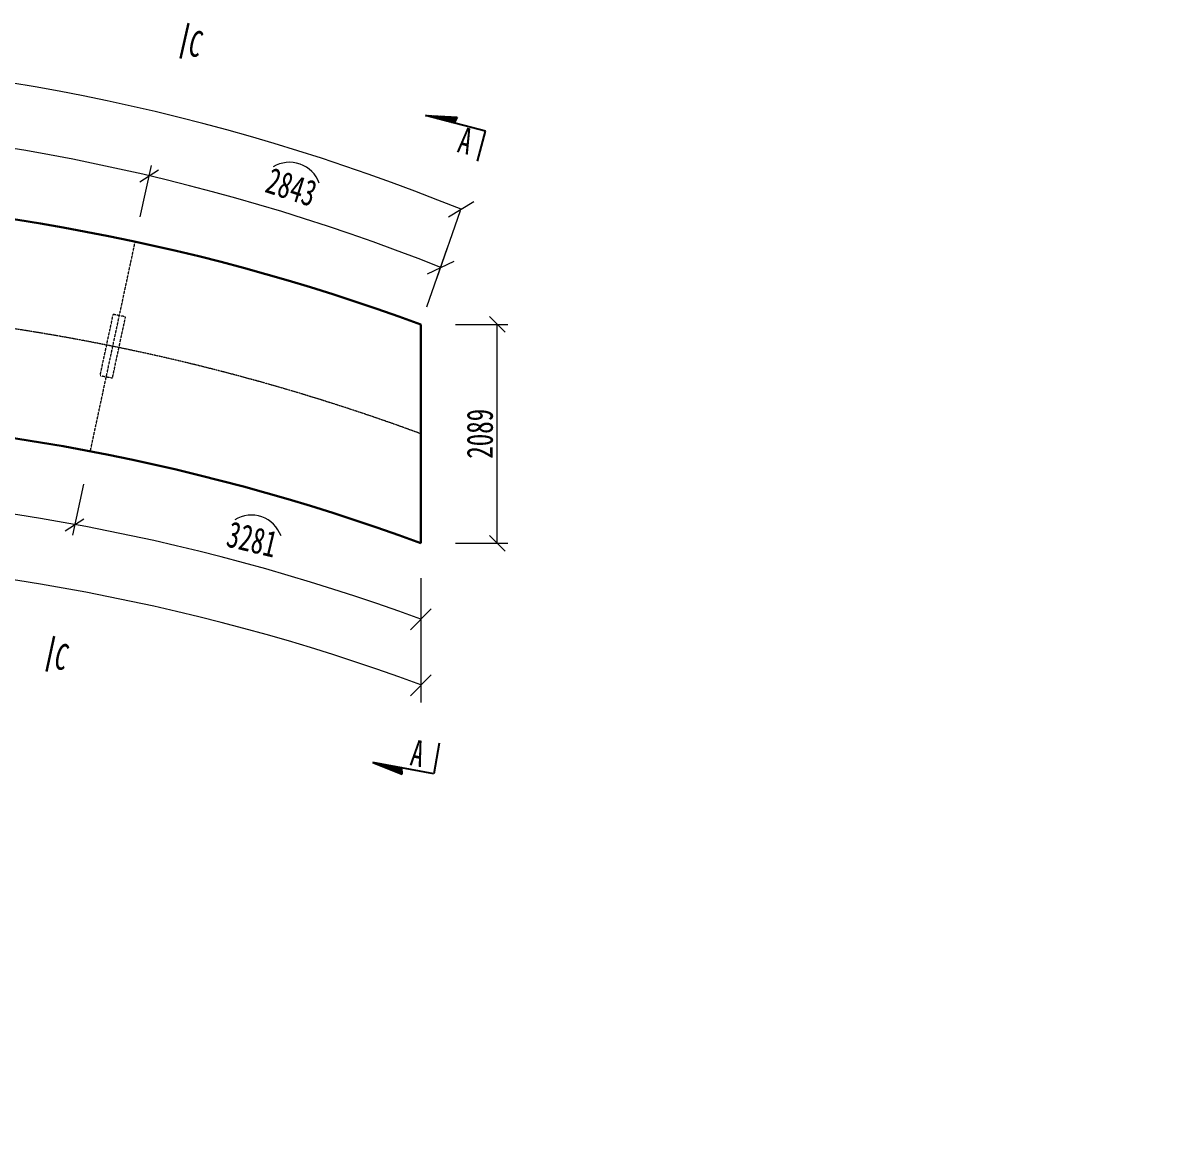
# Model space of a CAD drawing. Header units: millimetres. Extents: x -358959 to 47, y -122282 to 697692.
# Drawn here: x -136326 to -125331, y -7332 to 3400 of the extents above; entities that cross this region are included whole.
import ezdxf

# ---------------------------------------------------------------- set-up
doc = ezdxf.new("R2010")
doc.units = ezdxf.units.MM
doc.header["$LTSCALE"] = 2
doc.header["$PDMODE"] = 34
doc.linetypes.add('CENTER2', pattern=[28.575, 19.05, -3.175, 3.175, -3.175])
doc.linetypes.add('DASHED', pattern=[0.75, 0.5, -0.25])
doc.layers.get('Defpoints').update_dxf_attribs({"color": 8, "lineweight": 9})
doc.layers.add('dim', color=3, linetype='Continuous')
for name, color, linetype, lineweight in [('中心线', 7, 'CENTER2', 15), ('标注', 4, 'Continuous', 13), ('桥 构造粗实', 1, 'Continuous', 30), ('细实线', 4, 'Continuous', 15), ('虚线', 4, 'DASHED', 15), ('钢板粗线', 1, 'Continuous', 25)]:
    doc.layers.add(name, color=color, linetype=linetype, lineweight=lineweight)
doc.styles.add('111', font='仿宋_GB2312.ttf', dxfattribs={"width": 0.7})
doc.styles.add('仿宋字', font='仿宋_GB2312.ttf', dxfattribs={"width": 0.7})
doc.dimstyles.new('200', dxfattribs={"dimscale": 0, "dimtxt": 2.5, "dimasz": 1.5, "dimexe": 1, "dimexo": 1, "dimgap": 0.4, "dimtad": 1, "dimdec": 0, "dimdsep": 46, "dimtxsty": '111', "dimblk": 'OBLIQUE', "dimcen": 0, "dimclrd": 256, "dimclre": 256, "dimclrt": 256, "dimadec": 4, "dimazin": 0, "dimtfac": 1, "dimtdec": 0, "dimtmove": 2, "dimatfit": 3, "dimfxl": 4, "dimfxlon": 1, "dimtolj": 1, "dimlwd": -1, "dimlwe": -1, "dimarcsym": 0})

# ---------------------------------------------------------------- blocks, each defined once
blk = doc.blocks.new('_Oblique')
at = {"color": 0, "linetype": 'ByBlock', "lineweight": -2}
blk.add_line((-0.5, -0.5), (0.5, 0.5), dxfattribs=at)
blk = doc.blocks.new('*D3544')
at = {"layer": 'Defpoints', "color": 0, "ltscale": 5, "transparency": 16777216}
for p in [(47, -5615), (-143672, -7307), (-174, -7307)]:
    blk.add_point(p, dxfattribs=at)
at = {"layer": '标注', "ltscale": 5, "transparency": 16777216}
for p, q in [((-41, -5615), (-208, -5615)), ((-174, -5615), (-174, -7307)), ((-308, -7307), (-141, -7307))]:
    blk.add_line(p, q, dxfattribs=at)
at = {"layer": '标注', "ltscale": 5, "transparency": 16777216, "xscale": 50.00000000000006, "yscale": 50.00000000000006, "zscale": 50.00000000000006}
for p, rotation in [((-174, -5615), 90), ((-174, -7307), 270)]:
    blk.add_blockref('_Oblique', p, dxfattribs=dict(at, rotation=rotation))
at = {"layer": '标注', "ltscale": 5, "transparency": 16777216, "insert": (-229, -6461), "char_height": 83.3, "attachment_point": 5, "rotation": 90, "style": '111'}
blk.add_mtext('\\A1;1692', dxfattribs=at)
blk = doc.blocks.new('*D3602')
at = {"layer": 'Defpoints', "color": 0, "ltscale": 5, "transparency": 16777216}
for p in [(-132526, 522), (-131796, 522), (-132526, -1567)]:
    blk.add_point(p, dxfattribs=at)
at = {"layer": '标注', "ltscale": 5, "transparency": 16777216}
for p, q in [((-132196, 522), (-131696, 522)), ((-131796, -1567), (-131796, 522)), ((-132196, -1567), (-131696, -1567))]:
    blk.add_line(p, q, dxfattribs=at)
at = {"layer": '标注', "ltscale": 5, "transparency": 16777216, "xscale": 149.9999999999998, "yscale": 149.9999999999998, "zscale": 149.9999999999998}
for p, rotation in [((-131796, 522), 90), ((-131796, -1567), 270)]:
    blk.add_blockref('_Oblique', p, dxfattribs=dict(at, rotation=rotation))
at = {"layer": '标注', "ltscale": 5, "transparency": 16777216, "insert": (-131961, -522), "char_height": 250, "attachment_point": 5, "rotation": 90, "style": '111'}
blk.add_mtext('\\A1;2089', dxfattribs=at)
blk = doc.blocks.new('剖面箭头')
at = {"layer": '钢板粗线', "ltscale": 10}
h = blk.add_hatch(dxfattribs=at)
h.set_pattern_fill('ANSI31', color=256, style=0)
h.set_pattern_definition([(45, (-182.99888, -777.8594), (-0.088388348, 0.088388348), [])])
h.paths.add_polyline_path([(6, -3), (3.15, -3), (3, -3.6)])
for p, q in [((0, 0), (0, -3)), ((0, -3), (6, -3)), ((6, -3), (3, -3.6)), ((3, -3.6), (3.15, -3))]:
    blk.add_line(p, q, dxfattribs=at)

msp = doc.modelspace()

# ---------------------------------------------------------------- linework, layer by layer
at = {"layer": '中心线', "ltscale": 0.2}
msp.add_arc((-139441.8, -19288.3), 20000, 69.76849, 110.23153, dxfattribs=at)
at = {"layer": '标注', "ltscale": 5}
for p, q in [((-135205.7, 1549.9), (-135098.5, 2038.3)), ((-135747.2, -1001.7), (-135854.6, -1490))]:
    msp.add_line(p, q, dxfattribs=at)
at = {"layer": '标注', "linetype": 'Continuous', "ltscale": 550}
for p, q in [((-132372.9, 959.4), (-132145.4, 1610.9)), ((-132467.4, 688.8), (-132269.6, 1255.3)), ((-132525.5, -1899.9), (-132525.5, -2493.3)), ((-132525.5, -2336.7), (-132525.8, -3089.2))]:
    msp.add_line(p, q, dxfattribs=at)
at = {"layer": '标注', "ltscale": 5}
for centre, radius, start, end in [((-139672.4, -16942), 20033.3, 67.9192, 110.90156), ((-139706.8, -17525.6), 20000, 68.37289, 110.23153), ((-139436.6, -21061.3), 20000, 69.7844, 110.24744), ((-139430.1, -21689.4), 20000, 69.80426, 110.24744)]:
    msp.add_arc(centre, radius, start, end, dxfattribs=at)
at = {"layer": '桥 构造粗实'}
for p, q in [((-134745.9, 3400.2), (-134820.3, 3062.1)), ((-132525.5, -1566.5), (-132525.5, 522.1)), ((-136027.4, -2453.5), (-136101.8, -2791.6))]:
    msp.add_line(p, q, dxfattribs=at)
for centre in [(-139441.8, -18243.9), (-139441.8, -20332.6)]:
    msp.add_arc(centre, 20000, 69.76849, 110.23153, dxfattribs=at)
at = {"layer": '细实线'}
for centre in [(-133779, 1770.8), (-134144, -1598.7)]:
    msp.add_arc(centre, 300, 19.60009, 121.83114, dxfattribs=at)
at = {"layer": '虚线', "color": 2, "ltscale": 2}
for p, q in [((-135683, -689), (-135254.4, 1312.8)), ((-135590.2, 30.9), (-135464.6, 617.7)), ((-135472.4, 8.3), (-135346.7, 595))]:
    msp.add_line(p, q, dxfattribs=at)
for centre, radius, start, end in [((-139311.1, -19721.8), 20700, 78.95887, 79.2911), ((-139352.9, -19917.3), 20300, 78.97945, 79.31823)]:
    msp.add_arc(centre, radius, start, end, dxfattribs=at)

# ---------------------------------------------------------------- block references
at = {"layer": 'dim'}
for p, xscale, yscale, zscale, rotation in [((-131983.7, 2082), 98.55999999999995, 98.55999999999995, 98.55999999999995, 165.2736992739517), ((-132349.9, -3476.8), -98.55999999999993, 98.55999999999993, 98.55999999999993, 349.626530323337)]:
    msp.add_blockref('剖面箭头', p, dxfattribs=dict(at, xscale=xscale, yscale=yscale, zscale=zscale, rotation=rotation))
at = {"layer": '标注', "ltscale": 5, "xscale": 149.9999999999998, "yscale": 149.9999999999998, "zscale": 149.9999999999998}
for p, rotation in [((-135120, 1940.6), 347.6184838876543), ((-135833.2, -1392.4), 347.593461953956)]:
    msp.add_blockref('_Oblique', p, dxfattribs=dict(at, rotation=rotation))
at = {"layer": '标注', "ltscale": 550}
for p, xscale, yscale, zscale, rotation in [((-132141.6, 1622), 200, 200, 200, 346.3772170543584), ((-132335.5, 1066.4), 200, 200, 200, 340.7546640460606), ((-132525.5, -2293.3), 200, 200, 200, 359.9999999999314), ((-132525.7, -2924.3), 200.0000000000001, 200.0000000000001, 200.0000000000001, 359.9839763045796)]:
    msp.add_blockref('_Oblique', p, dxfattribs=dict(at, xscale=xscale, yscale=yscale, zscale=zscale, rotation=rotation))

# ---------------------------------------------------------------- texts
at = {"layer": '标注', "style": '仿宋字', "width": 0.7}
for s, rotation, p in [('C', 346.40224, (-134762.6, 3096.2)), ('A', 345.52085, (-132187.6, 2170.6)), ('C', 346.40224, (-136044.1, -2757.5)), ('A', 349.37938, (-132637.9, -3684.4))]:
    msp.add_text(s, height=250, rotation=rotation, dxfattribs=at).set_placement(p)
at = {"layer": '标注', "ltscale": 550, "char_height": 250, "attachment_point": 5, "style": '仿宋字'}
for s, insert, rotation in [('\\A1;2843', (-133762.5, 1833.5), 342.10517), ('\\A1;3281', (-134136.8, -1530.3), 346.56299)]:
    msp.add_mtext(s, dxfattribs=dict(at, insert=insert, rotation=rotation))

# ---------------------------------------------------------------- dimensions: what is measured, and where the dimension line sits
at = {"layer": '标注', "ltscale": 5}
for base, p1, p2, override, picture, middle in [((-131796.2, 522.1), (-132525.5, -1566.5), (-132525.5, 522.1), {"dimscale": 100, "dimarcsym": 1}, '*D3602', (-131961.2, -522.2)), ((-174.2, -7307.3), (46.6, -5614.9), (-143672.1, -7307.3), {"dimscale": 33.333333, "dimarcsym": 1}, '*D3544', (-229.2, -6461.1))]:
    dim = msp.add_linear_dim(base=base, p1=p1, p2=p2, angle=90, dimstyle='200', override=override, dxfattribs=at)
    dim.commit()
    dim.dimension.update_dxf_attribs({"geometry": picture, "text_midpoint": middle})

doc.saveas('drawing.dxf')
